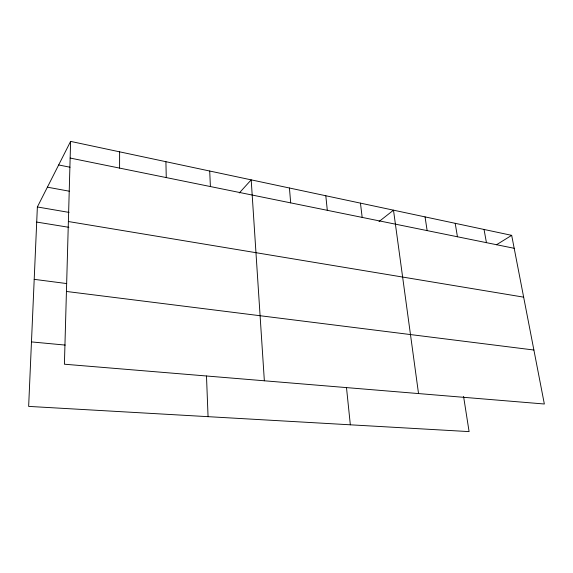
<?xml version="1.0" encoding="UTF-8"?>
<svg xmlns="http://www.w3.org/2000/svg" width="573" height="573" viewBox="0 0 573 573"><rect width="100%" height="100%" fill="white"/><g stroke="black" fill="none" stroke-linecap="round" stroke-linejoin="round"><path stroke-width="0.86" d="M119.585 168.097L119.621 151.838M70.608 141.395L64.412 364.213L544.35 404.001L511.675 235.345L70.608 141.395L37.367 206.968L28.65 406.4L469.094 431.605L463.571 396.416M239.278 192.979L251.196 179.865L264.354 380.787M379.004 221.572L393.501 210.176L418.526 393.565M496.476 244.771L511.675 235.345M31.465 341.909L65.229 345.082M66.432 291.464L533.893 350.024M34.201 279.345L66.69 283.563M36.708 222.073L68.882 227.309M68.38 221.529L523.65 297.151M37.367 206.968L69.047 212.404M47.394 187.178L69.297 191.203M58.654 164.967L70.028 167.216M70.142 158.048L514.182 248.302M484.049 229.465L486.434 242.658M455.206 223.32L457.44 236.771M425.051 216.895L427.136 230.604M360.453 203.136L362.172 217.403M346.472 387.405L350.339 424.808M325.808 195.758L327.305 210.32M289.429 188.008L290.69 202.878M209.704 171.026L210.398 186.554M206.488 375.988L208.063 416.664M165.912 161.701L166.263 177.587"/></g></svg>
